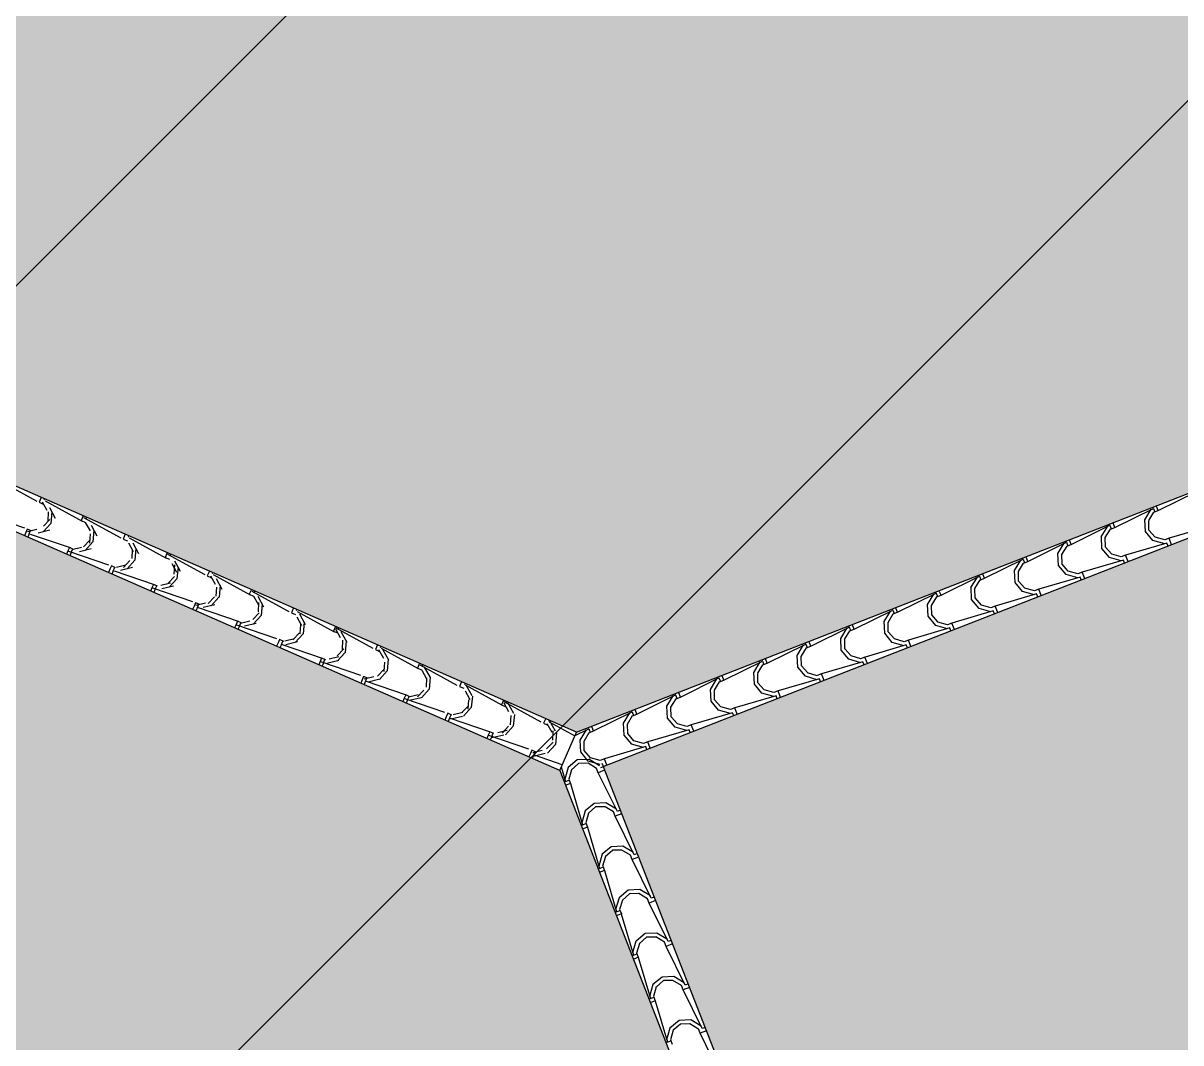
# Model space of a CAD drawing. Header units: millimetres. Extents: x 648844 to 649530, y 1246379 to 1246752.
# Drawn here: x 649111.446 to 649115.595, y 1246491.434 to 1246495.088 of the extents above; entities that cross this region are included whole.
import ezdxf

# ---------------------------------------------------------------- set-up
doc = ezdxf.new("R2010")
doc.units = ezdxf.units.MM
doc.header["$LTSCALE"] = 20
doc.header["$MEASUREMENT"] = 0
doc.layers.get('0').update_dxf_attribs({"linetype": 'CONTINUOUS'})
doc.layers.add('TECHO', color=30, linetype='CONTINUOUS')

# ---------------------------------------------------------------- blocks, each defined once
blk = doc.blocks.new('TEJA45')
at = {"layer": 'TECHO'}
for p, q in [((-3.424327367116383, 0.8355343088429557), (-3.542484876747928, 0.7362818574972572)), ((-3.736322630694765, 0.693762117648653), (-3.637070179349067, 0.8119196272801936)), ((-3.649019975290479, 0.7621320565275838), (-3.643112051800152, 0.8058504127802983)), ((-3.637022652298469, 0.8119092456975316), (-3.640589711889469, 0.8154763052885272)), ((-3.637022652298498, 0.8119092456975174), (-3.627570048847595, 0.8024566422466144)), ((-3.634647158939579, 0.7648383154281468), (-3.629920891677202, 0.800285524704897)), ((-3.629933199710202, 0.8000934913838975), (-3.618117445396571, 0.8119092456975245)), ((-3.629933552334919, 0.7244404656576862), (-3.648838775552306, 0.7622508315449323)), ((-3.620295878494325, 0.7341000088174248), (-3.634474792217084, 0.764821045719632)), ((-3.745727591983844, 0.703204306012168), (-3.749294651574829, 0.7067713656031565)), ((-3.542484837719485, 0.7173765883701151), (-3.660642347351029, 0.6181241370244166)), ((-3.592148149943888, 0.705571866298591), (-3.629958515831134, 0.7244770895159789)), ((-3.589603913543165, 0.719908760199516), (-3.620324950445372, 0.734087673922275)), ((-3.548508462881806, 0.7113409821196583), (-3.592226819134524, 0.7054330586293354)), ((-3.554179472650858, 0.7244886330107718), (-3.589626681927605, 0.719762365748398)), ((-3.542496617789602, 0.7362884180903713), (-3.554312372103233, 0.7244726637767442)), ((-3.525071091260585, 0.7188628915614501), (-3.54249661778946, 0.7362884180903251)), ((-3.534523694711481, 0.7094102881105471), (-3.542496617789453, 0.7173832111885154)), ((-3.854480351167602, 0.5756046470455338), (-3.755227899821904, 0.6937621566770744)), ((-3.767178550847227, 0.6439736800919889), (-3.7612706273569, 0.6876920363447034)), ((-3.75518019543474, 0.6937517025612614), (-3.758747255025732, 0.697318762152257)), ((-3.755180195434768, 0.6937517025612472), (-3.745727591983865, 0.6842990991103441)), ((-3.752804609553827, 0.6466818343392049), (-3.74807834229145, 0.682129043615955)), ((-3.748090742846479, 0.6819359482476237), (-3.736274988532848, 0.6937517025612507)), ((-3.736274988532941, 0.6937517025612578), (-3.745727591983844, 0.7032043060121609)), ((-3.748091082213669, 0.6062827344097776), (-3.766996305431057, 0.6440931002970238)), ((-3.738452287264877, 0.6159435456258606), (-3.752631200987636, 0.6466645825280679)), ((-3.863885135120121, 0.5850467628758977), (-3.867452194711113, 0.5886138224668898)), ((-3.854432531669218, 0.5755941594249876), (-3.863885135120121, 0.5850467628758906)), ((-3.66064230832248, 0.5992188678973811), (-3.778799817954024, 0.4999664165516826)), ((-3.710305881191765, 0.5874143364198297), (-3.748116247079011, 0.6063195596372175)), ((-3.707760376733852, 0.601752351428626), (-3.738481413636059, 0.6159312651513851)), ((-3.666666839313869, 0.59318240656334), (-3.710385195566587, 0.587274483073017)), ((-3.672335953740742, 0.6063311823963673), (-3.707783163017488, 0.6016049151339935)), ((-3.66065416092588, 0.618130874954101), (-3.67246991523951, 0.606315120640474)), ((-3.643228634396856, 0.6007053484251763), (-3.660654160925731, 0.6181308749540513)), ((-3.652681237847752, 0.5912527449742733), (-3.660654160925723, 0.5992256680522452)), ((-3.972638071640318, 0.4574471764425745), (-3.87338562029462, 0.5756046860741151)), ((-3.885337126403741, 0.5258153036581881), (-3.879429202913414, 0.5695336599109027)), ((-3.873337738571017, 0.5755941594249876), (-3.876904798162009, 0.5791612190159832)), ((-3.873337738571045, 0.5755941594249734), (-3.863885135120142, 0.5661415559740703)), ((-3.870962060168189, 0.5285253532493641), (-3.866235792905812, 0.5639725625261143)), ((-3.866248285982756, 0.5637784051113499), (-3.854432531669126, 0.5755941594249769)), ((-3.86624861209242, 0.4881250031618727), (-3.885153835309808, 0.5259353690491189)), ((-3.856608696035053, 0.497787082433458), (-3.870787609757812, 0.5285081193356653)), ((-3.778811704062157, 0.4999733318178308), (-3.790627458375788, 0.4881575775042037)), ((-3.761386177533133, 0.4825478052889061), (-3.778811704062008, 0.499973331817781)), ((-4.090795792113177, 0.3392897058394375), (-3.991543340767478, 0.4574472154709781)), ((-3.99149528170728, 0.4574366162887209), (-3.995062341298265, 0.4610036758797094)), ((-3.991495281707316, 0.4574366162886996), (-3.982042678256413, 0.4479840128377965)), ((-3.982042678256384, 0.4668892197396239), (-3.985609737847369, 0.4704562793306124)), ((-3.984405829119034, 0.4456208619750761), (-3.972590074805403, 0.4574366162887031)), ((-3.972590074805481, 0.4574366162887173), (-3.982042678256384, 0.4668892197396204)), ((-3.778799778925574, 0.481061147424537), (-3.896957288557118, 0.3818086960788385)), ((-3.828463612439649, 0.4692568065410647), (-3.866273978326895, 0.4881620297584526)), ((-3.825916839926194, 0.4835959426584964), (-3.856637876828401, 0.4977748563812554)), ((-3.784825215748612, 0.4750238310066557), (-3.82854357200133, 0.4691159075163327)), ((-3.790492434829723, 0.4881737317820871), (-3.825939644106469, 0.4834474645197133)), ((-3.770838780984036, 0.4730952018380066), (-3.778811704062001, 0.4810681249159714)), ((-4.00349570195975, 0.4076569272280004), (-3.997587778469423, 0.451375283480715)), ((-3.98911951078243, 0.4103688721604328), (-3.984393243520053, 0.445816081437183)), ((-3.984406141971199, 0.3699672719140104), (-4.003311365188587, 0.4077776378012565)), ((-3.974765104806004, 0.379630619242711), (-3.988944018528763, 0.4103516561449183)), ((-3.944073303117726, 0.3654395338879866), (-3.974794340019933, 0.3796184476107456)), ((-3.896969247198435, 0.3818157886815605), (-3.908785001512065, 0.3700000343679335)), ((-3.879543720669396, 0.3643902621526323), (-3.896969247198271, 0.3818157886815072)), ((-4.208953512586021, 0.2211322352363077), (-4.109701061240322, 0.3392897448678482)), ((-4.121654277516505, 0.2894985507923984), (-4.115746354026179, 0.333216907045113)), ((-4.109652824843558, 0.3392790731524506), (-4.11321988443455, 0.3428461327434462)), ((-4.109652824843586, 0.3392790731524329), (-4.100200221392683, 0.3298264697015298)), ((-4.100200221392662, 0.3487316766033537), (-4.103767280983654, 0.3522987361943422)), ((-4.102563372255311, 0.3274633188388023), (-4.09074761794168, 0.3392790731524293)), ((-4.090747617941759, 0.3392790731524435), (-4.100200221392662, 0.3487316766033466)), ((-3.896957249528676, 0.3629034269516929), (-4.01511475916022, 0.2636509756059944)), ((-3.946621343687589, 0.3510992766623282), (-3.984431709574835, 0.3700044998797161)), ((-3.902983592182473, 0.3568652554500957), (-3.946701948435191, 0.3509573319597727)), ((-3.908648915917794, 0.3700162811679313), (-3.944096125194541, 0.3652900139055575)), ((-3.888996324120292, 0.3549376587017328), (-3.896969247198264, 0.3629105817797047)), ((-4.107276961396558, 0.2922123910723933), (-4.10255069413418, 0.3276596003491434)), ((-4.092921513576556, 0.2614741560511469), (-4.107100427299315, 0.2921951929533542)), ((-4.10256367184995, 0.2518095406661018), (-4.121468895067338, 0.289619906553348)), ((-4.064779074935451, 0.2329417467835526), (-4.102589440822697, 0.2518469700009405)), ((-4.062229766308398, 0.247283125117093), (-4.092950803210606, 0.2614620388398521)), ((-4.026805397007671, 0.2518588305535268), (-4.062252606284417, 0.247132563291153)), ((-4.015126790334712, 0.2636582455452903), (-4.026942544648342, 0.2518424912316632)), ((-3.997701263805673, 0.246232719016362), (-4.015126790334548, 0.263658245545237)), ((-4.327111233058744, 0.1029747646333448), (-4.227858781713046, 0.2211322742648854)), ((-4.239812853073012, 0.1713401743586012), (-4.233904929582685, 0.2150585306113157)), ((-4.227810367979828, 0.2211215300161697), (-4.231377427570827, 0.2246885896071689)), ((-4.227810367979856, 0.2211215300161555), (-4.218357764528953, 0.2116689265652525)), ((-4.22543441201104, 0.1740559099816537), (-4.220708144748663, 0.2095031192584038)), ((-4.218357764528932, 0.2305741334670763), (-4.221924824119924, 0.2341411930580684)), ((-4.220720915391588, 0.2093057757025285), (-4.208905161077958, 0.2211215300161555)), ((-4.208905161078029, 0.2211215300161768), (-4.218357764528932, 0.2305741334670799)), ((-4.015114720131734, 0.2447457064788843), (-4.133272229763278, 0.1454932551331858)), ((-4.021141968616334, 0.2387066798935287), (-4.064860324869052, 0.2327987564032057)), ((-4.007153867256569, 0.2367801155654625), (-4.015126790334541, 0.2447530386434345)), ((-4.220721201728708, 0.1336518094182217), (-4.239626424946096, 0.1714621753054679)), ((-4.211077922346732, 0.1433176928587514), (-4.225256836069491, 0.1740387297609587)), ((-4.13327219073485, 0.1265879860060402), (-4.251429700366394, 0.02733553466034166)), ((-4.182936806183349, 0.1147842169048019), (-4.220747172070595, 0.1336894401221898)), ((-4.180386229499931, 0.1291267163465832), (-4.211107266402138, 0.1433056300693423)), ((-4.144961878098442, 0.1337013799390085), (-4.180409087375189, 0.1289751126766348)), ((-4.133284333470989, 0.14550070240902), (-4.14510008778462, 0.133684948095393)), ((-4.115858806941944, 0.1280751758800847), (-4.133284333470819, 0.1455007024089596)), ((-4.12531141039284, 0.1186225724291852), (-4.133284333470812, 0.1265954955071535)), ((-4.381066017177957, 0.06124925080029442), (-4.346016502185769, 0.1029748036619225)), ((-4.35797142862927, 0.05318179792661226), (-4.352063505138943, 0.09690015417932685)), ((-4.345967911116098, 0.1029639868798995), (-4.349534970707083, 0.106531046470888)), ((-4.345967911116134, 0.1029639868798853), (-4.336515307665231, 0.09351138342898224)), ((-4.343591862625289, 0.05589942889270816), (-4.338865595362911, 0.09134663816945832)), ((-4.336515307665202, 0.1124165903308096), (-4.340082367256187, 0.1159836499217981)), ((-4.338878458527866, 0.0911482325662547), (-4.327062704214235, 0.1029639868798817)), ((-4.327062704214299, 0.1029639868798995), (-4.336515307665202, 0.1124165903308025)), ((-4.139300345048383, 0.1205481043372068), (-4.183018701301101, 0.1146401808468838)), ((-4.381066017177965, 0.07500000000003837), (-4.381066017177972, -0.07499999999996376)), ((-4.338878731607451, 0.01549407817028481), (-4.357783954824839, 0.05330444405753099)), ((-4.329234331117675, 0.02516122966800793), (-4.343413244840434, 0.05588226657021522)), ((-4.30109453743124, -0.003373312973963039), (-4.338904903318486, 0.01553191024342482)), ((-4.30109453743124, 0.003373312974005671), (-4.338904903318486, -0.01553191024338219)), ((-4.298542692691456, 0.01097030757607342), (-4.329263729593663, 0.02514922129883246)), ((-4.257458721482493, -0.002389528778763861), (-4.301177077735211, 0.003518394711559125)), ((-4.257458721483125, 0.002389528780526007), (-4.301177077735844, -0.003518394709796979)), ((-4.263118359186514, 0.01554392932484205), (-4.29856556846326, 0.01081766206246826)), ((-4.251441876607267, 0.02734315927274977), (-4.263257630920897, 0.01552740495912275)), ((-4.234016350078214, 0.009917632743814409), (-4.251441876607089, 0.02734315927269293)), ((-4.243468953529117, 0.0004650292929184729), (-4.251441876607082, 0.008437952370883295)), ((-4.338878731607565, -0.01549407817016046), (-4.357783954824953, -0.05330444405740664)), ((-4.329234331119117, -0.0251612296676953), (-4.343413244841877, -0.05588226656990258)), ((-4.298542692692415, -0.01097030757503248), (-4.329263729594622, -0.02514922129779151)), ((-4.26311835918694, -0.01554392932355597), (-4.298565568463687, -0.01081766206118218)), ((-4.251441876607259, -0.0273431592726503), (-4.26325763092089, -0.01552740495902327)), ((-4.243468953529124, -0.0004650292928261024), (-4.251441876607103, -0.008437952370801582)), ((-4.234016350078228, -0.009917632743729143), (-4.251441876607103, -0.02734315927260411)), ((-4.133272190734765, -0.1265879860058945), (-4.251429700366309, -0.027335534660196)), ((-4.381066017177957, -0.06124925080087706), (-4.346016502186039, -0.102974803662196)), ((-4.35797142863111, -0.05318179792779887), (-4.352063505140784, -0.09690015418051345)), ((-4.343591862623768, -0.05589942889180222), (-4.338865595361391, -0.09134663816855237)), ((-4.345967911116119, -0.1029639868798178), (-4.349534970707111, -0.1065310464708098)), ((-4.345967911116119, -0.1029639868798107), (-4.336515307665216, -0.09351138342890764)), ((-4.336515307665216, -0.1124165903307208), (-4.340082367256201, -0.1159836499217093)), ((-4.338878458527873, -0.09114823256618365), (-4.327062704214242, -0.1029639868798107)), ((-4.327062704214313, -0.1029639868798071), (-4.336515307665216, -0.1124165903307102)), ((-4.327111233059028, -0.1029747646336112), (-4.22785878171333, -0.2211322742651518)), ((-4.182936806183335, -0.1147842169047451), (-4.220747172070581, -0.1336894401221329)), ((-4.139300345048618, -0.1205481043353416), (-4.183018701301336, -0.1146401808450186)), ((-4.125311410392847, -0.1186225724290999), (-4.133284333470819, -0.1265954955070754)), ((-4.220721201728821, -0.133651809418069), (-4.239626424946209, -0.1714621753053152)), ((-4.211077922348551, -0.1433176928592701), (-4.22525683607131, -0.1740387297614774)), ((-4.18038622950089, -0.1291267163455458), (-4.211107266403097, -0.1433056300683049)), ((-4.144961878097952, -0.1337013799378433), (-4.180409087374699, -0.1289751126754695)), ((-4.133284333470982, -0.1455007024089205), (-4.145100087784613, -0.1336849480952935)), ((-4.115858806941951, -0.1280751758799994), (-4.133284333470826, -0.1455007024088779)), ((-4.015114720131677, -0.2447457064787315), (-4.133272229763222, -0.145493255133033)), ((-4.239812853075087, -0.1713401743580043), (-4.23390492958476, -0.2150585306107189)), ((-4.225434412009413, -0.1740559099816323), (-4.220708144747036, -0.2095031192583825)), ((-4.227810367979835, -0.2211215300160916), (-4.231377427570827, -0.22468858960708)), ((-4.227810367979849, -0.2211215300160809), (-4.218357764528946, -0.2116689265651779)), ((-4.218357764528939, -0.2305741334669946), (-4.221924824119924, -0.2341411930579831)), ((-4.220720915391595, -0.2093057757024575), (-4.208905161077965, -0.2211215300160845)), ((-4.208905161078043, -0.2211215300160916), (-4.218357764528946, -0.2305741334669946)), ((-4.208953512586156, -0.2211322352367517), (-4.109701061240457, -0.3392897448682923)), ((-4.064779074935444, -0.2329417467835064), (-4.10258944082269, -0.2518469700008943)), ((-4.062229766308533, -0.2472831251156791), (-4.092950803210741, -0.2614620388384381)), ((-4.021141968615652, -0.2387066798917949), (-4.06486032486837, -0.232798756401472)), ((-4.026805397007173, -0.2518588305523757), (-4.06225260628392, -0.2471325632900019)), ((-4.007153867256584, -0.2367801155653737), (-4.015126790334556, -0.2447530386433456)), ((-3.997701263805688, -0.2462327190162696), (-4.015126790334563, -0.2636582455451446)), ((-4.121654277518559, -0.2894985507918193), (-4.115746354028232, -0.3332169070445339)), ((-4.102563671850049, -0.2518095406659526), (-4.121468895067437, -0.2896199065531988)), ((-4.092921513577991, -0.2614741560508413), (-4.10710042730075, -0.2921951929530486)), ((-4.015126790334705, -0.2636582455451908), (-4.026942544648335, -0.2518424912315638)), ((-3.896957249528668, -0.3629034269514939), (-4.015114759160213, -0.2636509756057954)), ((-4.109652824843586, -0.3392790731523547), (-4.100200221392683, -0.3298264697014517)), ((-4.107276961395293, -0.2922123910696612), (-4.102550694132916, -0.3276596003464114)), ((-4.102563372255318, -0.3274633188387313), (-4.090747617941688, -0.3392790731523583)), ((-4.109652824843572, -0.3392790731523618), (-4.113219884434571, -0.3428461327433574)), ((-4.100200221392676, -0.3487316766032613), (-4.103767280983661, -0.3522987361942498)), ((-4.090747617941773, -0.3392790731523512), (-4.100200221392676, -0.3487316766032542)), ((-4.09079579211361, -0.3392897058395334), (-3.991543340767912, -0.457447215471074)), ((-3.984406141971292, -0.3699672719138363), (-4.003311365188679, -0.4077776378010824)), ((-3.946621343687561, -0.3510992766622749), (-3.984431709574807, -0.3700044998796628)), ((-3.94407330311784, -0.3654395338865797), (-3.974794340020047, -0.3796184476093387)), ((-3.902983592182693, -0.3568652554482519), (-3.946701948435411, -0.3509573319579289)), ((-3.908648915918178, -0.3700162811666665), (-3.944096125194925, -0.3652900139042927)), ((-3.896969247198427, -0.381815788681461), (-3.908785001512058, -0.370000034367834)), ((-3.888996324120313, -0.354937658701644), (-3.896969247198278, -0.3629105817796088)), ((-3.87954372066941, -0.3643902621525434), (-3.896969247198278, -0.3818157886814149)), ((-4.003495701961803, -0.4076569272274284), (-3.997587778471477, -0.451375283480143)), ((-3.989119510780938, -0.4103688721594914), (-3.984393243518561, -0.4458160814362415)), ((-3.974765104807034, -0.3796306192415919), (-3.988944018529793, -0.4103516561437992)), ((-3.778799778925574, -0.4810611474243274), (-3.896957288557118, -0.3818086960786289)), ((-3.991495281707302, -0.457436616288625), (-3.982042678256398, -0.4479840128377219)), ((-3.984405829119041, -0.4456208619750051), (-3.97259007480541, -0.4574366162886321)), ((-3.991495281707294, -0.457436616288625), (-3.995062341298279, -0.4610036758796134)), ((-3.982042678256391, -0.4668892197395316), (-3.985609737847383, -0.47045627933052)), ((-3.972590074805495, -0.457436616288625), (-3.982042678256398, -0.466889219739528)), ((-3.972638071640603, -0.4574471764428409), (-3.873385620294904, -0.5756046860743815)), ((-3.866248612092527, -0.4881250031617235), (-3.885153835309914, -0.5259353690489696)), ((-3.856608696036851, -0.4977870824339909), (-3.87078760975961, -0.5285081193361982)), ((-3.828463612439656, -0.4692568065410221), (-3.866273978326902, -0.4881620297584099)), ((-3.825916839927132, -0.4835959426574767), (-3.856637876829339, -0.4977748563802358)), ((-3.784825215747915, -0.4750238310049539), (-3.828543572000633, -0.4691159075146309)), ((-3.790492434830099, -0.4881737317808401), (-3.825939644106846, -0.4834474645184663)), ((-3.77881170406215, -0.4999733318177313), (-3.790627458375781, -0.4881575775041043)), ((-3.770838780984029, -0.4730952018379142), (-3.778811704062008, -0.4810681249158897)), ((-3.761386177533133, -0.4825478052888172), (-3.778811704062015, -0.4999733318176993)), ((-3.885337126405283, -0.5258153036612399), (-3.879429202914956, -0.5695336599139544)), ((-3.870962060166704, -0.5285253532484191), (-3.866235792904327, -0.5639725625251693)), ((-3.660642308322466, -0.5992188678971608), (-3.77879981795401, -0.4999664165514623)), ((-3.873337738571024, -0.5755941594249059), (-3.876904798162016, -0.5791612190158979)), ((-3.873337738571038, -0.5755941594248988), (-3.863885135120135, -0.5661415559739957)), ((-3.866248285982763, -0.5637784051112789), (-3.854432531669133, -0.5755941594249059)), ((-3.854432531669225, -0.575594159424913), (-3.863885135120128, -0.585046762875816)), ((-3.854480351167879, -0.5756046470457967), (-3.755227899822181, -0.6937621566773373)), ((-3.863885135120128, -0.585046762875816), (-3.86745219471112, -0.5886138224668045)), ((-3.748091082213755, -0.6062827344096036), (-3.766996305431142, -0.6440931002968497)), ((-3.738452287266668, -0.6159435456263971), (-3.752631200989427, -0.6466645825286044)), ((-3.710305881191751, -0.5874143364197764), (-3.748116247078997, -0.6063195596371642)), ((-3.707760376734775, -0.60175235142761), (-3.738481413636983, -0.615931265150369)), ((-3.666666839314047, -0.5931824065615281), (-3.710385195566765, -0.5872744830712051)), ((-3.672335953740216, -0.6063311823952517), (-3.707783163016963, -0.601604915132878)), ((-3.660654160925873, -0.6181308749540015), (-3.672469915239503, -0.6063151206403745)), ((-3.652681237847766, -0.591252744974188), (-3.660654160925738, -0.5992256680521599)), ((-3.64322863439687, -0.6007053484250875), (-3.660654160925738, -0.6181308749539589)), ((-3.542484837719407, -0.7173765883699588), (-3.660642347350951, -0.6181241370242603)), ((-3.76717855084901, -0.643973680093243), (-3.761270627358684, -0.6876920363459575)), ((-3.75280460955247, -0.6466818343373433), (-3.748078342290093, -0.6821290436140934)), ((-3.755180195434754, -0.6937517025611761), (-3.758747255025746, -0.6973187621521681)), ((-3.755180195434768, -0.693751702561169), (-3.745727591983865, -0.684299099110266)), ((-3.745727591983851, -0.7032043060120756), (-3.749294651574843, -0.7067713656030641)), ((-3.748090742846486, -0.6819359482475527), (-3.736274988532855, -0.6937517025611797)), ((-3.736274988532955, -0.693751702561169), (-3.745727591983858, -0.7032043060120721)), ((-3.736322630694985, -0.6937621176489728), (-3.637070179349287, -0.8119196272805134)), ((-3.629933552335011, -0.7244404656575156), (-3.648838775552399, -0.7622508315447618)), ((-3.620295878495718, -0.7341000088171477), (-3.634474792218477, -0.7648210457193549)), ((-3.592148149943888, -0.705571866298552), (-3.629958515831134, -0.7244770895159398)), ((-3.589603913543264, -0.7199087601981269), (-3.620324950445472, -0.7340876739208859)), ((-3.548508462881067, -0.7113409821179886), (-3.592226819133785, -0.7054330586276656)), ((-3.554179472650326, -0.7244886330096598), (-3.589626681927072, -0.719762365747286)), ((-3.542496617789595, -0.7362884180902718), (-3.554312372103226, -0.7244726637766448)), ((-3.534523694711496, -0.7094102881104618), (-3.54249661778946, -0.7173832111884266)), ((-3.525071091260592, -0.7188628915613613), (-3.542496617789467, -0.7362884180902363)), ((-3.424327367116369, -0.8355343088427567), (-3.542484876747913, -0.7362818574970582)), ((-3.649019975292497, -0.7621320565270508), (-3.64311205180217, -0.8058504127797654)), ((-3.634647158938243, -0.764838315426271), (-3.629920891675866, -0.8002855247030212)), ((-3.637022652298477, -0.8119092456974428), (-3.640589711889469, -0.8154763052884348)), ((-3.637022652298491, -0.8119092456974428), (-3.627570048847588, -0.8024566422465398)), ((-3.627570048847581, -0.821361849148353), (-3.631137108438573, -0.8249289087393414)), ((-3.629933199710209, -0.8000934913838265), (-3.618117445396578, -0.8119092456974535)), ((-3.618117445396678, -0.8119092456974499), (-3.627570048847581, -0.821361849148353)), ((-3.618164910222042, -0.8119195882522163), (-3.518912458876343, -0.9300770978837569)), ((-3.473990418696012, -0.8237293961773169), (-3.511800784583258, -0.8426346193947047)), ((-3.430350086447213, -0.8294995576745663), (-3.474068442699931, -0.8235916341842433)), ((-3.416366151575225, -0.827567831246732), (-3.42433907465319, -0.8355407543246969)), ((-3.51177602245626, -0.8425981969054241), (-3.530681245673648, -0.8804085627926703)), ((-3.502139469724781, -0.8522564720078947), (-3.51631838344754, -0.882977508910102)), ((-3.471447450351725, -0.8380651689686403), (-3.502168487253932, -0.8522440826913993)), ((-3.436022991562247, -0.8426460836238334), (-3.471470200838993, -0.8379198163614596)), ((-3.424339074653318, -0.854445961226542), (-3.436154828966949, -0.842630206912915)), ((-3.406913548124322, -0.8370204346976315), (-3.424339074653197, -0.8544459612265065)), ((-3.306169896513211, -0.9536920293156292), (-3.424327406144755, -0.8544395779699308)), ((-3.530861399736224, -0.8802904329590646), (-3.524953476245898, -0.9240087892117792)), ((-3.516489708323888, -0.8829947965161011), (-3.511763441061511, -0.9184420057928513)), ((-3.518865109162206, -0.9300667888337131), (-3.522432168753198, -0.9336338484247051)), ((-3.518865109162221, -0.9300667888337131), (-3.509412505711317, -0.92061418538281)), ((-3.50941250571131, -0.9395193922846232), (-3.512979565302302, -0.9430864518756117)), ((-3.511775656573931, -0.9182510345201003), (-3.499959902260301, -0.9300667888337273)), ((-3.499959902260414, -0.9300667888337202), (-3.509412505711317, -0.9395193922846232)), ((-3.500007189749233, -0.9300770588552822), (-3.400754738403535, -1.048234568486823)), ((-3.355832687448071, -0.9418869260560534), (-3.393643053335317, -0.9607921492734413)), ((-3.312191710013344, -0.9476581332311405), (-3.355910066266063, -0.9417502097408175)), ((-3.298208608438955, -0.9457253743830059), (-3.30618153151692, -0.9536982974609707)), ((-3.393618492577495, -0.9607559281533291), (-3.412523715794883, -0.9985662940405753)), ((-3.383983060954591, -0.9704129352002937), (-3.39816197467735, -1.001133972102501)), ((-3.353290987160214, -0.9562215777391607), (-3.384012024062422, -0.9704004914619198)), ((-3.317866510474161, -0.9608035342380035), (-3.353313719750908, -0.9560772669756297)), ((-3.306181531517041, -0.9726035043628123), (-3.317997285830671, -0.9607877500491853)), ((-3.288756004988052, -0.9551779778339053), (-3.30618153151692, -0.9726035043627768)), ((-3.188012425910209, -1.071849749788395), (-3.306169935541753, -0.9725972984426967)), ((-3.412702824179448, -0.9984488093946737), (-3.406794900689121, -1.042167165647388)), ((-3.398332257709647, -1.001151277605036), (-3.39360599044727, -1.036598486881786)), ((-3.393618113437654, -1.036408577656374), (-3.381802359124023, -1.048224331970001)), ((-3.400707566025936, -1.048224331969987), (-3.404274625616935, -1.051791391560982)), ((-3.40070756602595, -1.048224331969987), (-3.391254962575047, -1.038771728519084)), ((-3.391254962575033, -1.057676935420893), (-3.394822022166032, -1.061243995011893)), ((-3.381802359124137, -1.04822433196999), (-3.39125496257504, -1.057676935420893)), ((-3.381849469276574, -1.048234529458174), (-3.282597017930875, -1.166392039089715)), ((-3.237674956200188, -1.060044455934815), (-3.275485322087434, -1.078949679152203)), ((-3.235134523970345, -1.074377986510438), (-3.265855560872552, -1.088556900233197)), ((-3.194033333579469, -1.065816708787722), (-3.237751689832187, -1.059908785297399)), ((-3.199710029384271, -1.078960984852415), (-3.235157238661017, -1.074234717590041)), ((-3.180051065302678, -1.063882917519276), (-3.188023988380642, -1.071855840597241)), ((-3.170598461851775, -1.073335520970172), (-3.188023988380657, -1.090761047499054)), ((-3.294544248622685, -1.11660718583029), (-3.288636325132359, -1.160325542083005)), ((-3.275460962698737, -1.078913659401216), (-3.294366185916125, -1.116724025288462)), ((-3.280174807095413, -1.119307758693967), (-3.275448539833036, -1.154754967970717)), ((-3.265826652184032, -1.088569398391872), (-3.280005565906791, -1.119290435294079)), ((-3.188023988380763, -1.090761047499083), (-3.199839742694394, -1.078945293185456)), ((-3.069854955307157, -1.19000747026119), (-3.188012464938701, -1.090755018915491)), ((-3.28255002288968, -1.166381875106261), (-3.273097419438777, -1.156929271655358)), ((-3.275460570301377, -1.154566120792648), (-3.263644815987746, -1.166381875106275)), ((-3.282550022889659, -1.166381875106257), (-3.286117082480651, -1.169948934697253)), ((-3.27309741943877, -1.175834478557171), (-3.276664479029762, -1.179401538148159)), ((-3.263644815987867, -1.166381875106268), (-3.27309741943877, -1.175834478557171)), ((-3.263691748803474, -1.166392000061592), (-3.164439297457776, -1.284549509693132)), ((-3.157303432819972, -1.1970713906491), (-3.17620865603736, -1.234881756536346)), ((-3.119517224952311, -1.178201985813583), (-3.157327590839557, -1.197107209030971)), ((-3.116978060777157, -1.192534395280195), (-3.147699097679364, -1.206713309002954)), ((-3.075874957146496, -1.183975284344175), (-3.119593313399214, -1.178067360853852)), ((-3.08155354829529, -1.197118435466706), (-3.117000757572036, -1.192392168204332)), ((-3.069866445244486, -1.208918590635353), (-3.081682199558117, -1.197102836321726)), ((-3.061893522166407, -1.18204046065555), (-3.069866445244372, -1.190013383733515)), ((-3.052440918715504, -1.191493064106449), (-3.069866445244379, -1.208918590635328)), ((-3.176385673066171, -1.234765562264094), (-3.170477749575845, -1.278483918516809)), ((-3.162017356481186, -1.237464239782895), (-3.157291089218809, -1.272911449059645)), ((-3.147670243413842, -1.206725861584275), (-3.161849157136601, -1.237446898486482)), ((-2.951697484704049, -1.308165190734027), (-3.069854994335593, -1.208912739388328)), ((-3.164392479753388, -1.284539418242531), (-3.16795953934438, -1.288106477833523)), ((-3.16439247975341, -1.284539418242531), (-3.154939876302507, -1.275086814791628)), ((-3.157303027165099, -1.272723663928922), (-3.145487272851469, -1.284539418242549)), ((-3.145487272851589, -1.284539418242534), (-3.154939876302493, -1.293992021693438)), ((-3.145534028330822, -1.284549470664484), (-3.046281576985123, -1.402706980296024)), ((-3.154939876302493, -1.293992021693445), (-3.158506935893477, -1.297559081284433)), ((-3.0391459029412, -1.315229121896984), (-3.058051126158588, -1.35303948778423)), ((-3.029513834642891, -1.324882324775018), (-3.04369274836565, -1.355603361677225)), ((-3.001359493704399, -1.296359515692334), (-3.039169859591645, -1.315264738909722)), ((-2.998821597585632, -1.310690804050708), (-3.029542634487839, -1.324869717773467)), ((-2.957716580713537, -1.302133859900632), (-3.001434936966255, -1.296225936410309)), ((-2.963397067206301, -1.315275886081), (-2.998844276483048, -1.310549618818627)), ((-2.951708902108209, -1.327076133771623), (-2.963524656421839, -1.315260379457996)), ((-2.943735979030137, -1.30019800379182), (-2.951708902108109, -1.308170926869789)), ((-2.934283375579234, -1.309650607242723), (-2.951708902108116, -1.327076133771605)), ((-2.833540014100954, -1.426322911206864), (-2.951697523732498, -1.327070459861165)), ((-3.058227097509651, -1.352923938697906), (-3.052319174019324, -1.39664229495062)), ((-3.043859905866945, -1.355620720871823), (-3.039133638604568, -1.391067930148573)), ((-3.046234936617125, -1.402696961378805), (-3.049801996208117, -1.406264020969793)), ((-3.046234936617132, -1.402696961378801), (-3.036782333166229, -1.393244357927898)), ((-3.039145484028822, -1.390881207065195), (-3.027329729715191, -1.402696961378822)), ((-3.027329729715319, -1.402696961378808), (-3.036782333166222, -1.412149564829711)), ((-3.027376307857871, -1.402706941267724), (-2.928123856512173, -1.520864450899264)), ((-3.036782333166229, -1.412149564829722), (-3.040349392757221, -1.415716624420718)), ((-2.920988373062443, -1.433386853144871), (-2.93989359627983, -1.471197219032117)), ((-2.911357425872332, -1.4430387879666), (-2.925536339595091, -1.473759824868807)), ((-2.883201762456508, -1.414517045571095), (-2.921012128343754, -1.433422268788483)), ((-2.880665134394938, -1.428847212821609), (-2.911386171297146, -1.443026126544368)), ((-2.839558204278752, -1.420292435457334), (-2.883276560531471, -1.414384511967011)), ((-2.845240586117313, -1.433433336695291), (-2.88068779539406, -1.428707069432917)), ((-2.833551358971931, -1.445233676907893), (-2.845367113285562, -1.433417922594266)), ((-2.82557843589386, -1.418355546928094), (-2.833551358971832, -1.426328470006062)), ((-2.816125832442957, -1.427808150378997), (-2.833551358971832, -1.445233676907872)), ((-2.715382543497938, -1.544480631679626), (-2.833540053129482, -1.445228180333928)), ((-2.94006852195313, -1.471082315131714), (-2.934160598462803, -1.514800671384428)), ((-2.925702455252711, -1.473777201960754), (-2.920976187990334, -1.509224411237504)), ((-2.928077393480848, -1.520854504515079), (-2.931644453071847, -1.524421564106078)), ((-2.928077393480862, -1.520854504515082), (-2.918624790029959, -1.511401901064179)), ((-2.918624790029945, -1.530307107965989), (-2.922191849620937, -1.533874167556977)), ((-2.920987940892545, -1.509038750201469), (-2.909172186578914, -1.520854504515096)), ((-2.909172186579042, -1.520854504515082), (-2.918624790029945, -1.530307107965985)), ((-2.90921858738551, -1.520864411870264), (-2.809966136039812, -1.639021921501804)), ((-2.765044031208639, -1.53267457544986), (-2.802854397095885, -1.551579798667248)), ((-2.721399827845794, -1.538451011013787), (-2.765118184098512, -1.532543087523464)), ((-2.802830843183706, -1.551544584392804), (-2.821736066401094, -1.58935495028005)), ((-2.793201017101389, -1.561195251157347), (-2.807379930824148, -1.591916288059554)), ((-2.762508671203413, -1.547003621592122), (-2.793229708105621, -1.561182535314881)), ((-2.727084105028339, -1.551590787309578), (-2.762531314305086, -1.546864520047205)), ((-2.715393815835654, -1.563391220044164), (-2.727209570149284, -1.551575465730537)), ((-2.70742089275759, -1.536513090064368), (-2.715393815835554, -1.544486013142333)), ((-2.697968289306687, -1.545965693515264), (-2.715393815835561, -1.563391220044142)), ((-2.597225072894837, -1.662638352152463), (-2.715382582526381, -1.563385900806765)), ((-2.821909946396609, -1.589240691565525), (-2.816002022906282, -1.63295904781824)), ((-2.807545004638243, -1.591933683051483), (-2.802818737375866, -1.627380892328233)), ((-2.809919850344571, -1.639012047651349), (-2.813486909935563, -1.642579107242341)), ((-2.809919850344592, -1.639012047651342), (-2.800467246893689, -1.629559444200439)), ((-2.800467246893675, -1.648464651102259), (-2.80403430648466, -1.652031710693247)), ((-2.802830397756267, -1.627196293337743), (-2.791014643442637, -1.63901204765137)), ((-2.791014643442779, -1.639012047651352), (-2.800467246893682, -1.648464651102255)), ((-2.791060866912552, -1.639021882473511), (-2.691808415566854, -1.757179392105051))]:
    blk.add_line(p, q, dxfattribs=at)

msp = doc.modelspace()

# ---------------------------------------------------------------- hatches: boundary and pattern name
h = msp.add_hatch()
h.set_pattern_fill('ANSI31', color=2, scale=20, style=0)
h.set_pattern_definition([(45, (-526.4316489867633, -3378.367883687839), (-1.767766952966369, 1.767766952966369), [])])
edge = h.paths.add_edge_path()
edge.add_line((649057.8519686605, 1246574.731937029), (649143.484031076, 1246525.395827967))
edge.add_line((649021.4650291716, 1246521.520933308), (649057.8519686605, 1246574.731937029))
edge.add_line((649021.4650291716, 1246521.520933308), (649126.0130467353, 1246470.828113168))
edge.add_line((649143.484031076, 1246525.395827967), (649148.0277335674, 1246486.904175728))
h.paths.add_polyline_path([(649085.8330108997, 1246502.103295551), (649115.3070900415, 1246502.103295551), (649115.3070900415, 1246507.529080002), (649085.8330108997, 1246507.529080002)], flags=24)
at = {"layer": 'TECHO'}
h = msp.add_hatch(dxfattribs=at)
h.set_pattern_fill('SPANTILE', color=254, scale=0.2049999999999999, angle=125.5158762222156, style=0, pattern_type=2)
h.set_pattern_definition([(71.30196393969274, (649170.254765759, 1246487.741427741), (-0.7997674640640917, -2.335379483797513), [0.1893117599999998, -4.543480804999994]), (336.3322639396927, (649170.3154552752, 1246487.920747853), (0.270050780838849, 0.1054636229622704), [0.01639999999999999, -0.1885999999999999]), (156.3322639396927, (649170.5097959632, 1246487.85347485), (-0.270050780838849, -0.1054636229622705), [0.05739999999999994, -0.1475999999999998]), (246.3322639396927, (649170.4572239469, 1246487.876517052), (0.1054636229622705, -0.2700507808388489), [0.02049999999999991, -0.1844999999999993]), (66.33226393969278, (649170.3288299796, 1246487.910409222), (-0.1054636229622705, 0.2700507808388489), [0.02049999999999998, -0.1844999999999998]), (156.3322639396927, (649170.3370593375, 1246487.929184942), (-0.270050780838849, -0.1054636229622705), [0.01639999999999997, -0.1885999999999998]), (156.3322639396927, (649170.5032124767, 1246487.838454274), (-0.270050780838849, -0.1054636229622705), [0.04099999999999995, -0.1639999999999998]), (241.3625639396927, (649170.4656610365, 1246487.854912989), (-1.175278603521148, -2.170793756675938), [0.189311759999999, -4.543480804999969]), (209.0283639396926, (649170.4615463576, 1246487.845525129), (3.839832701354104, 2.122059084113181), [0.05412163999999996, -5.358033749999995]), (174.7671639396927, (649170.4142235538, 1246487.819263089), (-0.457807932932849, -0.0231697084533347), [0.05186130999999991, -0.5964054749999983]), (137.8973639396926, (649170.3625783388, 1246487.823992972), (0.2932210378653068, -0.3523440957349119), [0.05186130999999999, -0.5964054749999997]), (103.6361639396927, (649170.324100097, 1246487.858764007), (-1.041849249508274, 4.261689814164645), [0.05412163999999985, -5.35803374999998]), (176.5571639396927, (649170.410596244, 1246487.836520772), (2.394503708984537, -0.1541987705227005), [0.04150942499999993, -4.109424259999991]), (136.1073639396926, (649170.3691618255, 1246487.839013548), (-1.736153705545875, 1.656259515864206), [0.04150942499999997, -4.109424259999996]), (103.7376639396927, (649170.3392485076, 1246487.867792332), (-0.8077579815667508, 3.263778818372218), [0.04387184499999987, -4.343319624999983]), (208.9268639396927, (649170.4489945888, 1246487.857741331), (2.947389793794751, 1.617905601533808), [0.04387184499999988, -4.343319624999984])])
h.paths.add_polyline_path([(649113.4292730455, 1246492.547408987), (649119.0608198165, 1246494.746711368), (649108.5392103288, 1246499.358310242), (649110.7385127101, 1246493.726763471)])
h = msp.add_hatch(dxfattribs=at)
h.set_pattern_fill('SPANTILE', color=254, scale=0.2049999999999999, angle=395.5158762222158, style=0, pattern_type=2)
h.set_pattern_definition([(341.3019639396928, (649170.3977488539, 1246488.108505054), (-2.335379483797514, 0.7997674640640922), [0.1893117599999997, -4.543480804999992]), (246.3322639396927, (649170.5770689658, 1246488.047815538), (0.1054636229622705, -0.270050780838849), [0.01639999999999991, -0.1885999999999992]), (66.33226393969278, (649170.5097959632, 1246487.85347485), (-0.1054636229622705, 0.2700507808388489), [0.05739999999999996, -0.1475999999999998]), (156.3322639396927, (649170.5328381652, 1246487.906046866), (-0.270050780838849, -0.1054636229622704), [0.02049999999999998, -0.1844999999999998]), (336.3322639396927, (649170.5667303359, 1246488.034440833), (0.270050780838849, 0.1054636229622704), [0.02049999999999999, -0.1844999999999999]), (66.33226393969278, (649170.5855060561, 1246488.026211475), (-0.1054636229622705, 0.2700507808388489), [0.01639999999999998, -0.1885999999999998]), (66.33226393969278, (649170.4947753872, 1246487.860058336), (-0.1054636229622705, 0.2700507808388489), [0.04099999999999996, -0.1639999999999998]), (151.3625639396927, (649170.511234103, 1246487.897609776), (-2.170793756675939, 1.175278603521149), [0.1893117599999996, -4.543480804999987]), (119.0283639396927, (649170.5018462427, 1246487.901724455), (2.122059084113183, -3.839832701354103), [0.05412163999999985, -5.35803374999998]), (84.76716393969278, (649170.4755842033, 1246487.949047259), (-0.02316970845333469, 0.4578079329328488), [0.05186130999999986, -0.5964054749999976]), (47.89736393969282, (649170.4803140861, 1246488.000692474), (-0.352344095734912, -0.2932210378653065), [0.0518613099999998, -0.5964054749999966]), (13.6361639396927, (649170.5150851208, 1246488.039170716), (4.261689814164646, 1.041849249508271), [0.05412163999999974, -5.358033749999968]), (86.55716393969276, (649170.4928418861, 1246487.952674569), (-0.1541987705227008, -2.394503708984535), [0.04150942499999995, -4.109424259999995]), (46.10736393969273, (649170.4953346623, 1246487.994108988), (1.656259515864207, 1.736153705545874), [0.04150942499999993, -4.109424259999992]), (13.73766393969251, (649170.5241134462, 1246488.024022305), (3.263778818372219, 0.8077579815667495), [0.04387184499999987, -4.343319624999983]), (118.9268639396926, (649170.5140624453, 1246487.914276224), (1.61790560153381, -2.947389793794751), [0.04387184499999987, -4.343319624999983])])
h.paths.add_polyline_path([(649115.7080835924, 1246486.83304527), (649113.5247633315, 1246492.423668128), (649119.1153861898, 1246494.606988389)])
h = msp.add_hatch(dxfattribs=at)
h.set_pattern_fill('SPANTILE', color=254, scale=0.1644999999999999, angle=215.5158762222157, style=0, pattern_type=2)
h.set_pattern_definition([(161.3019639396927, (649170.5997069366, 1246487.648828661), (1.873999634559469, -0.6417646236026495), [0.1519111439999999, -3.645866304499999]), (66.33226393969278, (649170.4558134805, 1246487.697528298), (-0.08462812671850492, 0.2166992851121495), [0.01315999999999999, -0.1513399999999998]), (246.3322639396927, (649170.5097959632, 1246487.85347485), (0.08462812671850496, -0.2166992851121495), [0.04605999999999982, -0.1184399999999996]), (336.3322639396927, (649170.4913060013, 1246487.811289012), (0.2166992851121496, 0.08462812671850488), [0.01644999999999999, -0.1480499999999999]), (156.3322639396927, (649170.4641096009, 1246487.708260682), (-0.2166992851121496, -0.08462812671850488), [0.01644999999999998, -0.1480499999999998]), (246.3322639396927, (649170.4490432302, 1246487.71486424), (0.08462812671850496, -0.2166992851121495), [0.01315999999999995, -0.1513399999999993]), (246.3322639396927, (649170.52184906, 1246487.848192004), (0.08462812671850496, -0.2166992851121495), [0.03289999999999983, -0.1315999999999993]), (331.3625639396926, (649170.5086419442, 1246487.818059262), (1.741929624259473, -0.9430894159962395), [0.1519111439999995, -3.645866304499992]), (299.0283639396927, (649170.5161751293, 1246487.814757483), (-1.702823021154238, 3.081231606696343), [0.04342931599999998, -4.299495374999998]), (264.7671639396927, (649170.5372488151, 1246487.776783819), (0.01859227824670042, -0.3673629510607495), [0.04161553899999999, -0.4785790274999999]), (227.8973639396926, (649170.5334533724, 1246487.735341683), (0.2827346524311857, 0.2352920035553314), [0.04161553899999998, -0.4785790274999998]), (193.6361639396928, (649170.5055517374, 1246487.704465239), (-3.419746216732119, -0.836020495337126), [0.04342931599999989, -4.299495374999986]), (266.5571639396928, (649170.5234005762, 1246487.773873123), (0.1237351109804102, 1.921443220136371), [0.03330878249999997, -3.297562393999998]), (226.1073639396927, (649170.5214002758, 1246487.740624529), (-1.329047270047132, -1.393157485669739), [0.03330878249999985, -3.29756239399999]), (193.7376639396927, (649170.4983070566, 1246487.716620915), (-2.618983490840147, -0.648176526671855), [0.03520448049999987, -3.485249162499992]), (298.9268639396926, (649170.5063723715, 1246487.804685454), (-1.298270592450301, 2.365100590630421), [0.03520448049999998, -3.485249162499998])])
h.paths.add_polyline_path([(649113.3690582315, 1246492.410025668), (649110.6782978963, 1246493.589380153), (649110.7385127101, 1246493.726763471), (649113.4292730455, 1246492.547408987)])
h = msp.add_hatch(dxfattribs=at)
h.set_pattern_fill('SPANTILE', color=254, scale=0.2049999999999999, angle=125.5158762222156, style=0, pattern_type=2)
h.set_pattern_definition([(241.3625639396927, (649155.4139561093, 1246453.881326751), (1.175278603521147, 2.170793756675939), [0.1893117599999994, -4.543480804999982]), (336.3322639396927, (649155.3232254408, 1246453.715173612), (0.1054636229622706, -0.2700507808388489), [0.01639999999999999, -0.1885999999999999]), (156.3322639396927, (649155.5043991564, 1246453.617859457), (-0.1054636229622706, 0.2700507808388489), [0.05739999999999994, -0.1475999999999998]), (66.33226393969278, (649155.45182714, 1246453.640901659), (0.2700507808388489, 0.1054636229622705), [0.02049999999999998, -0.1844999999999998]), (246.3322639396927, (649155.3398918887, 1246453.712345269), (-0.2700507808388489, -0.1054636229622705), [0.02049999999999991, -0.1844999999999993]), (156.3322639396927, (649155.3316625309, 1246453.693569549), (-0.1054636229622706, 0.2700507808388489), [0.01639999999999997, -0.1885999999999998]), (156.3322639396927, (649155.5109826426, 1246453.632880033), (-0.1054636229622706, 0.2700507808388489), [0.04099999999999995, -0.1639999999999998]), (71.3019639396928, (649155.4734312024, 1246453.649338749), (0.7997674640640905, 2.335379483797513), [0.1893117599999993, -4.543480804999979]), (103.6361639396927, (649155.4775458812, 1246453.658726609), (1.041849249508272, -4.261689814164645), [0.05412163999999985, -5.35803374999998]), (137.8973639396926, (649155.4647863806, 1246453.711322594), (-0.2932210378653068, 0.3523440957349118), [0.05186130999999999, -0.5964054749999996]), (174.7671639396927, (649155.426308139, 1246453.746093628), (0.4578079329328492, 0.0231697084533349), [0.05186131, -0.5964054749999997]), (209.0283639396926, (649155.374662924, 1246453.750823512), (-3.839832701354104, -2.122059084113181), [0.05412163999999996, -5.358033749999995]), (136.1073639396926, (649155.44963797, 1246453.702294269), (1.736153705545875, -1.656259515864206), [0.04150942499999997, -4.109424259999996]), (176.5571639396927, (649155.4197246524, 1246453.731073053), (-2.394503708984536, 0.1541987705226996), [0.04150942499999992, -4.10942425999999]), (208.9268639396927, (649155.3782902334, 1246453.733565829), (-2.947389793794751, -1.61790560153381), [0.04387184499999985, -4.343319624999981]), (103.7376639396927, (649155.4600564982, 1246453.659677379), (0.8077579815667517, -3.263778818372218), [0.04387184499999987, -4.343319624999983])])
h.paths.add_polyline_path([(649113.3690582315, 1246492.410025668), (649115.5683606127, 1246486.778478898), (649105.0467511248, 1246491.390077771), (649110.6782978963, 1246493.589380153)])

# ---------------------------------------------------------------- linework, layer by layer
at = {"layer": 'TECHO', "color": 254}
for p, q in [((649113.4292730455, 1246492.547408987), (649119.0608198165, 1246494.746711368)), ((649113.5247633315, 1246492.423668128), (649119.1153861898, 1246494.606988389)), ((649113.4292730455, 1246492.547408987), (649110.7385127101, 1246493.726763471)), ((649113.3690582315, 1246492.410025668), (649110.6782978963, 1246493.589380153)), ((649113.5247633315, 1246492.423668128), (649115.7080835924, 1246486.83304527)), ((649113.3690582315, 1246492.410025668), (649115.5683606127, 1246486.778478898))]:
    msp.add_line(p, q, dxfattribs=at)

# ---------------------------------------------------------------- block references
at = {"color": 254, "xscale": -1, "rotation": 156.3322639301533}
msp.add_blockref('TEJA45', (649117.4117348908, 1246490.720016829), dxfattribs=at)

doc.saveas('drawing.dxf')
